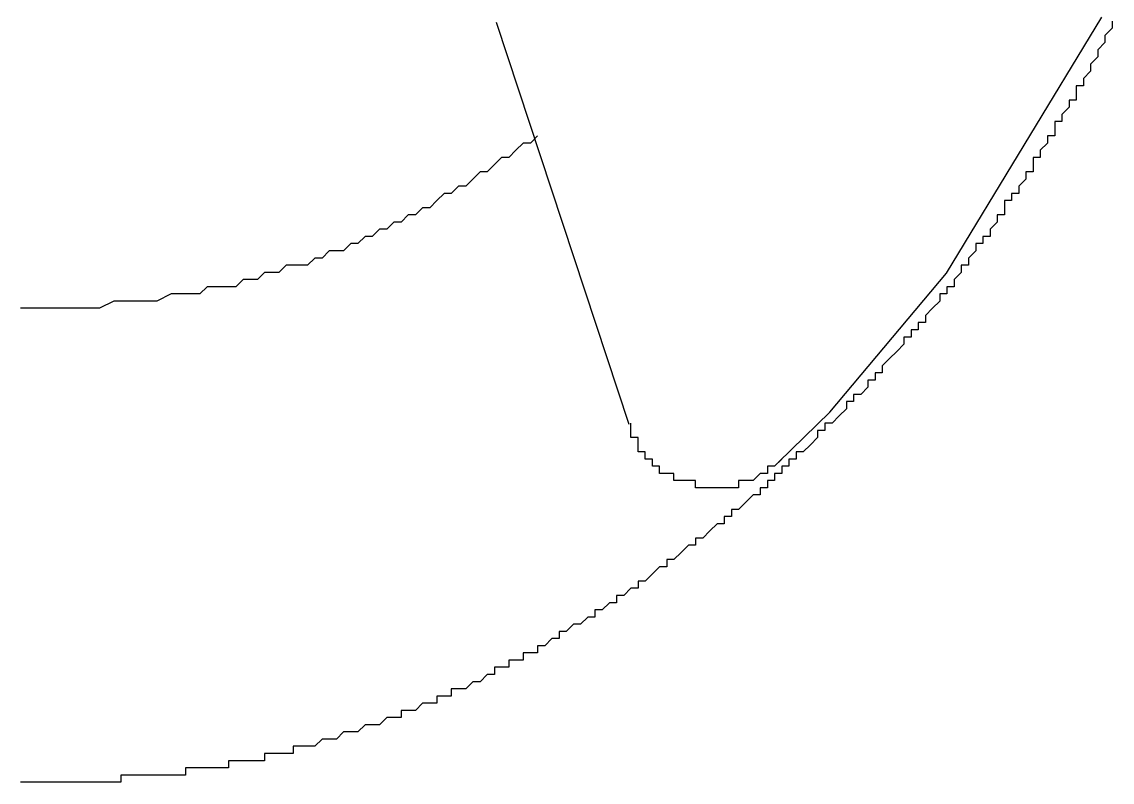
# Model space of a CAD drawing. Header units: inches. Extents: x -233729 to 737493, y -275239 to 196021.
# Drawn here: x 356633.3 to 356785.1, y -221943.6 to -221837.7 of the extents above; entities that cross this region are included whole.
import ezdxf

# ---------------------------------------------------------------- set-up
doc = ezdxf.new("R2010")
doc.units = ezdxf.units.IN
doc.header["$MEASUREMENT"] = 0
doc.layers.add('_FL_FAC_OFFICES', color=252, linetype='Continuous')
doc.layers.add('_FL_FAC_WALLS', color=252, linetype='Continuous')

# ---------------------------------------------------------------- blocks, each defined once
blk = doc.blocks.new('FL_Building')
at = {"layer": '_FL_FAC_OFFICES', "color": 0}
for p, q in [((2243662.12, -306152.22), (2243683.74, -306116.56)), ((2243617.94, -306173.3), (2243599.49, -306117.34)), ((2243645.88, -306171.6), (2243662.12, -306152.22)), ((2243638.73, -306178.54), (2243645.88, -306171.6))]:
    blk.add_line(p, q, dxfattribs=at)
for points in [[(2243685.18, -306117.12, 0), (2243685.18, -306118.12, 0), (2243685.18, -306118.12, 0), (2243684.18, -306119.12, 0), (2243684.18, -306120.12, 0), (2243684.18, -306120.12, 0), (2243683.18, -306121.12, 0), (2243683.18, -306121.12, 0), (2243683.18, -306122.12, 0), (2243683.18, -306122.12, 0), (2243682.18, -306123.12, 0), (2243682.18, -306124.12, 0), (2243682.18, -306124.12, 0), (2243681.18, -306125.12, 0), (2243681.18, -306125.12, 0), (2243681.18, -306126.12, 0), (2243680.18, -306126.12, 0), (2243680.18, -306127.12, 0), (2243680.18, -306128.12, 0), (2243679.18, -306128.12, 0), (2243679.18, -306129.12, 0), (2243679.18, -306129.12, 0), (2243678.18, -306130.12, 0), (2243678.18, -306130.12, 0), (2243678.18, -306131.12, 0), (2243677.18, -306131.12, 0), (2243677.18, -306132.12, 0), (2243677.18, -306133.12, 0), (2243676.18, -306133.12, 0), (2243676.18, -306134.12, 0), (2243676.18, -306134.12, 0), (2243675.18, -306135.12, 0), (2243675.18, -306135.12, 0), (2243675.18, -306136.12, 0), (2243674.18, -306136.12, 0), (2243674.18, -306137.12, 0), (2243674.18, -306138.12, 0), (2243673.18, -306138.12, 0), (2243673.18, -306139.12, 0), (2243673.18, -306139.12, 0), (2243672.18, -306140.12, 0), (2243672.18, -306140.12, 0), (2243672.18, -306141.12, 0), (2243671.18, -306141.12, 0), (2243671.18, -306142.12, 0), (2243670.18, -306142.12, 0), (2243670.18, -306143.12, 0), (2243670.18, -306144.12, 0), (2243669.18, -306144.12, 0), (2243669.18, -306145.12, 0), (2243669.18, -306145.12, 0), (2243668.18, -306146.12, 0), (2243668.18, -306146.12, 0), (2243668.18, -306147.12, 0), (2243667.18, -306147.12, 0), (2243667.18, -306148.12, 0), (2243666.18, -306148.12, 0), (2243666.18, -306149.12, 0), (2243666.18, -306149.12, 0), (2243665.18, -306150.12, 0), (2243665.18, -306150.12, 0), (2243665.18, -306151.12, 0), (2243664.18, -306151.12, 0), (2243664.18, -306152.12, 0), (2243663.18, -306153.12, 0), (2243663.18, -306153.12, 0), (2243663.18, -306154.12, 0), (2243662.18, -306154.12, 0)], [(2243685.18, -306117.12, 0), (2243685.18, -306118.12, 0), (2243685.18, -306118.12, 0), (2243684.18, -306119.12, 0), (2243684.18, -306120.12, 0), (2243684.18, -306120.12, 0), (2243683.18, -306121.12, 0), (2243683.18, -306121.12, 0), (2243683.18, -306122.12, 0), (2243683.18, -306122.12, 0), (2243682.18, -306123.12, 0), (2243682.18, -306124.12, 0), (2243682.18, -306124.12, 0), (2243681.18, -306125.12, 0), (2243681.18, -306125.12, 0), (2243681.18, -306126.12, 0), (2243680.18, -306126.12, 0), (2243680.18, -306127.12, 0), (2243680.18, -306128.12, 0), (2243679.18, -306128.12, 0), (2243679.18, -306129.12, 0), (2243679.18, -306129.12, 0), (2243678.18, -306130.12, 0), (2243678.18, -306130.12, 0), (2243678.18, -306131.12, 0), (2243677.18, -306131.12, 0), (2243677.18, -306132.12, 0), (2243677.18, -306133.12, 0), (2243676.18, -306133.12, 0), (2243676.18, -306134.12, 0), (2243676.18, -306134.12, 0), (2243675.18, -306135.12, 0), (2243675.18, -306135.12, 0), (2243675.18, -306136.12, 0), (2243674.18, -306136.12, 0), (2243674.18, -306137.12, 0), (2243674.18, -306138.12, 0), (2243673.18, -306138.12, 0), (2243673.18, -306139.12, 0), (2243673.18, -306139.12, 0), (2243672.18, -306140.12, 0), (2243672.18, -306140.12, 0), (2243672.18, -306141.12, 0), (2243671.18, -306141.12, 0), (2243671.18, -306142.12, 0), (2243670.18, -306142.12, 0), (2243670.18, -306143.12, 0), (2243670.18, -306144.12, 0), (2243669.18, -306144.12, 0), (2243669.18, -306145.12, 0), (2243669.18, -306145.12, 0), (2243668.18, -306146.12, 0), (2243668.18, -306146.12, 0), (2243668.18, -306147.12, 0), (2243667.18, -306147.12, 0), (2243667.18, -306148.12, 0), (2243666.18, -306148.12, 0), (2243666.18, -306149.12, 0), (2243666.18, -306149.12, 0), (2243665.18, -306150.12, 0), (2243665.18, -306150.12, 0), (2243665.18, -306151.12, 0), (2243664.18, -306151.12, 0), (2243664.18, -306152.12, 0), (2243663.18, -306153.12, 0), (2243663.18, -306153.12, 0), (2243663.18, -306154.12, 0), (2243662.18, -306154.12, 0)], [(2243605.18, -306133.12, 0), (2243604.18, -306134.12, 0), (2243603.18, -306134.12, 0), (2243602.18, -306135.12, 0), (2243601.18, -306136.12, 0), (2243600.18, -306136.12, 0), (2243599.18, -306137.12, 0), (2243598.18, -306138.12, 0), (2243597.18, -306138.12, 0), (2243596.18, -306139.12, 0), (2243595.18, -306140.12, 0), (2243594.18, -306140.12, 0), (2243593.18, -306141.12, 0), (2243592.18, -306141.12, 0), (2243591.18, -306142.12, 0), (2243590.18, -306143.12, 0), (2243589.18, -306143.12, 0), (2243588.18, -306144.12, 0), (2243587.18, -306144.12, 0), (2243586.18, -306145.12, 0), (2243585.18, -306145.12, 0), (2243584.18, -306146.12, 0), (2243583.18, -306146.12, 0), (2243582.18, -306147.12, 0), (2243581.18, -306147.12, 0), (2243580.18, -306148.12, 0), (2243579.18, -306148.12, 0), (2243578.18, -306149.12, 0), (2243577.18, -306149.12, 0), (2243576.18, -306149.12, 0), (2243575.18, -306150.12, 0), (2243574.18, -306150.12, 0), (2243573.18, -306151.12, 0), (2243571.18, -306151.12, 0), (2243570.18, -306151.12, 0), (2243569.18, -306152.12, 0), (2243568.18, -306152.12, 0), (2243567.18, -306152.12, 0), (2243566.18, -306153.12, 0), (2243565.18, -306153.12, 0), (2243564.18, -306153.12, 0), (2243563.18, -306154.12, 0), (2243561.18, -306154.12, 0), (2243560.18, -306154.12, 0), (2243559.18, -306154.12, 0), (2243558.18, -306155.12, 0), (2243557.18, -306155.12, 0), (2243556.18, -306155.12, 0), (2243555.18, -306155.12, 0), (2243554.18, -306155.12, 0), (2243552.18, -306156.12, 0), (2243551.18, -306156.12, 0), (2243550.18, -306156.12, 0), (2243549.18, -306156.12, 0), (2243548.18, -306156.12, 0), (2243547.18, -306156.12, 0), (2243546.18, -306156.12, 0), (2243544.18, -306157.12, 0), (2243543.18, -306157.12, 0), (2243542.18, -306157.12, 0), (2243541.18, -306157.12, 0), (2243540.18, -306157.12, 0), (2243539.18, -306157.12, 0), (2243538.18, -306157.12, 0), (2243536.18, -306157.12, 0), (2243535.18, -306157.12, 0), (2243534.18, -306157.12, 0), (2243533.18, -306157.12, 0)], [(2243662.18, -306154.12, 0), (2243662.18, -306155.12, 0), (2243661.18, -306155.12, 0), (2243661.18, -306156.12, 0), (2243661.18, -306156.12, 0), (2243660.18, -306157.12, 0), (2243660.18, -306157.12, 0), (2243659.18, -306158.12, 0), (2243659.18, -306158.12, 0), (2243659.18, -306159.12, 0), (2243658.18, -306159.12, 0), (2243658.18, -306160.12, 0), (2243658.18, -306160.12, 0), (2243657.18, -306160.12, 0), (2243657.18, -306161.12, 0), (2243656.18, -306161.12, 0), (2243656.18, -306162.12, 0), (2243656.18, -306162.12, 0), (2243655.18, -306163.12, 0), (2243655.18, -306163.12, 0), (2243654.18, -306164.12, 0), (2243654.18, -306164.12, 0), (2243653.18, -306165.12, 0), (2243653.18, -306165.12, 0), (2243653.18, -306166.12, 0), (2243652.18, -306166.12, 0), (2243652.18, -306167.12, 0), (2243651.18, -306167.12, 0), (2243651.18, -306168.12, 0), (2243651.18, -306168.12, 0), (2243650.18, -306169.12, 0), (2243650.18, -306169.12, 0), (2243649.18, -306169.12, 0), (2243649.18, -306170.12, 0), (2243648.18, -306170.12, 0), (2243648.18, -306171.12, 0), (2243648.18, -306171.12, 0), (2243647.18, -306172.12, 0), (2243647.18, -306172.12, 0), (2243646.18, -306173.12, 0), (2243646.18, -306173.12, 0), (2243645.18, -306173.12, 0), (2243645.18, -306174.12, 0), (2243644.18, -306174.12, 0), (2243644.18, -306175.12, 0), (2243644.18, -306175.12, 0), (2243643.18, -306176.12, 0), (2243643.18, -306176.12, 0), (2243642.18, -306177.12, 0), (2243642.18, -306177.12, 0), (2243641.18, -306177.12, 0), (2243641.18, -306178.12, 0), (2243640.18, -306178.12, 0), (2243640.18, -306179.12, 0), (2243639.18, -306179.12, 0), (2243639.18, -306180.12, 0), (2243639.18, -306180.12, 0), (2243638.18, -306180.12, 0), (2243638.18, -306181.12, 0), (2243637.18, -306181.12, 0), (2243637.18, -306182.12, 0), (2243636.18, -306182.12, 0), (2243636.18, -306183.12, 0), (2243635.18, -306183.12, 0), (2243635.18, -306183.12, 0), (2243634.18, -306184.12, 0), (2243634.18, -306184.12, 0), (2243633.18, -306185.12, 0), (2243633.18, -306185.12, 0), (2243632.18, -306185.12, 0), (2243632.18, -306186.12, 0), (2243631.18, -306186.12, 0), (2243631.18, -306187.12, 0), (2243630.18, -306187.12, 0), (2243630.18, -306187.12, 0), (2243629.18, -306188.12, 0), (2243629.18, -306188.12, 0), (2243628.18, -306189.12, 0), (2243628.18, -306189.12, 0), (2243627.18, -306189.12, 0), (2243627.18, -306190.12, 0), (2243626.18, -306190.12, 0), (2243626.18, -306190.12, 0), (2243625.18, -306191.12, 0), (2243625.18, -306191.12, 0), (2243624.18, -306192.12, 0), (2243624.18, -306192.12, 0), (2243623.18, -306192.12, 0), (2243623.18, -306193.12, 0), (2243622.18, -306193.12, 0), (2243622.18, -306193.12, 0), (2243621.18, -306194.12, 0), (2243621.18, -306194.12, 0), (2243620.18, -306195.12, 0), (2243620.18, -306195.12, 0), (2243619.18, -306195.12, 0), (2243619.18, -306196.12, 0), (2243618.18, -306196.12, 0), (2243618.18, -306196.12, 0), (2243617.18, -306197.12, 0), (2243617.18, -306197.12, 0), (2243616.18, -306197.12, 0), (2243616.18, -306198.12, 0), (2243615.18, -306198.12, 0), (2243615.18, -306198.12, 0), (2243614.18, -306199.12, 0), (2243614.18, -306199.12, 0), (2243613.18, -306199.12, 0), (2243613.18, -306200.12, 0), (2243612.18, -306200.12, 0), (2243612.18, -306200.12, 0), (2243611.18, -306201.12, 0), (2243610.18, -306201.12, 0), (2243610.18, -306201.12, 0), (2243609.18, -306202.12, 0), (2243609.18, -306202.12, 0), (2243608.18, -306202.12, 0), (2243608.18, -306203.12, 0), (2243607.18, -306203.12, 0), (2243607.18, -306203.12, 0), (2243606.18, -306204.12, 0), (2243606.18, -306204.12, 0), (2243605.18, -306204.12, 0), (2243605.18, -306205.12, 0), (2243604.18, -306205.12, 0), (2243603.18, -306205.12, 0), (2243603.18, -306206.12, 0), (2243602.18, -306206.12, 0), (2243602.18, -306206.12, 0)], [(2243662.18, -306154.12, 0), (2243662.18, -306155.12, 0), (2243661.18, -306155.12, 0), (2243661.18, -306156.12, 0), (2243661.18, -306156.12, 0), (2243660.18, -306157.12, 0), (2243660.18, -306157.12, 0), (2243659.18, -306158.12, 0), (2243659.18, -306158.12, 0), (2243659.18, -306159.12, 0), (2243658.18, -306159.12, 0), (2243658.18, -306160.12, 0), (2243658.18, -306160.12, 0), (2243657.18, -306160.12, 0), (2243657.18, -306161.12, 0), (2243656.18, -306161.12, 0), (2243656.18, -306162.12, 0), (2243656.18, -306162.12, 0), (2243655.18, -306163.12, 0), (2243655.18, -306163.12, 0), (2243654.18, -306164.12, 0), (2243654.18, -306164.12, 0), (2243653.18, -306165.12, 0), (2243653.18, -306165.12, 0), (2243653.18, -306166.12, 0), (2243652.18, -306166.12, 0), (2243652.18, -306167.12, 0), (2243651.18, -306167.12, 0), (2243651.18, -306168.12, 0), (2243651.18, -306168.12, 0), (2243650.18, -306169.12, 0), (2243650.18, -306169.12, 0), (2243649.18, -306169.12, 0), (2243649.18, -306170.12, 0), (2243648.18, -306170.12, 0), (2243648.18, -306171.12, 0), (2243648.18, -306171.12, 0), (2243647.18, -306172.12, 0), (2243647.18, -306172.12, 0), (2243646.18, -306173.12, 0), (2243646.18, -306173.12, 0), (2243645.18, -306173.12, 0), (2243645.18, -306174.12, 0), (2243644.18, -306174.12, 0), (2243644.18, -306175.12, 0), (2243644.18, -306175.12, 0), (2243643.18, -306176.12, 0), (2243643.18, -306176.12, 0), (2243642.18, -306177.12, 0), (2243642.18, -306177.12, 0), (2243641.18, -306177.12, 0), (2243641.18, -306178.12, 0), (2243640.18, -306178.12, 0), (2243640.18, -306179.12, 0), (2243639.18, -306179.12, 0), (2243639.18, -306180.12, 0), (2243639.18, -306180.12, 0), (2243638.18, -306180.12, 0), (2243638.18, -306181.12, 0), (2243637.18, -306181.12, 0), (2243637.18, -306182.12, 0), (2243636.18, -306182.12, 0), (2243636.18, -306183.12, 0), (2243635.18, -306183.12, 0), (2243635.18, -306183.12, 0), (2243634.18, -306184.12, 0), (2243634.18, -306184.12, 0), (2243633.18, -306185.12, 0), (2243633.18, -306185.12, 0), (2243632.18, -306185.12, 0), (2243632.18, -306186.12, 0), (2243631.18, -306186.12, 0), (2243631.18, -306187.12, 0), (2243630.18, -306187.12, 0), (2243630.18, -306187.12, 0), (2243629.18, -306188.12, 0), (2243629.18, -306188.12, 0), (2243628.18, -306189.12, 0), (2243628.18, -306189.12, 0), (2243627.18, -306189.12, 0), (2243627.18, -306190.12, 0), (2243626.18, -306190.12, 0), (2243626.18, -306190.12, 0), (2243625.18, -306191.12, 0), (2243625.18, -306191.12, 0), (2243624.18, -306192.12, 0), (2243624.18, -306192.12, 0), (2243623.18, -306192.12, 0), (2243623.18, -306193.12, 0), (2243622.18, -306193.12, 0), (2243622.18, -306193.12, 0), (2243621.18, -306194.12, 0), (2243621.18, -306194.12, 0), (2243620.18, -306195.12, 0), (2243620.18, -306195.12, 0), (2243619.18, -306195.12, 0), (2243619.18, -306196.12, 0), (2243618.18, -306196.12, 0), (2243618.18, -306196.12, 0), (2243617.18, -306197.12, 0), (2243617.18, -306197.12, 0), (2243616.18, -306197.12, 0), (2243616.18, -306198.12, 0), (2243615.18, -306198.12, 0), (2243615.18, -306198.12, 0), (2243614.18, -306199.12, 0), (2243614.18, -306199.12, 0), (2243613.18, -306199.12, 0), (2243613.18, -306200.12, 0), (2243612.18, -306200.12, 0), (2243612.18, -306200.12, 0), (2243611.18, -306201.12, 0), (2243610.18, -306201.12, 0), (2243610.18, -306201.12, 0), (2243609.18, -306202.12, 0), (2243609.18, -306202.12, 0), (2243608.18, -306202.12, 0), (2243608.18, -306203.12, 0), (2243607.18, -306203.12, 0), (2243607.18, -306203.12, 0), (2243606.18, -306204.12, 0), (2243606.18, -306204.12, 0), (2243605.18, -306204.12, 0), (2243605.18, -306205.12, 0), (2243604.18, -306205.12, 0), (2243603.18, -306205.12, 0), (2243603.18, -306206.12, 0), (2243602.18, -306206.12, 0), (2243602.18, -306206.12, 0)], [(2243639.18, -306178.12, 0), (2243638.18, -306179.12, 0), (2243638.18, -306179.12, 0), (2243638.18, -306179.12, 0), (2243638.18, -306179.12, 0), (2243638.18, -306179.12, 0), (2243638.18, -306179.12, 0), (2243637.18, -306179.12, 0), (2243637.18, -306179.12, 0), (2243637.18, -306180.12, 0), (2243637.18, -306180.12, 0), (2243637.18, -306180.12, 0), (2243637.18, -306180.12, 0), (2243636.18, -306180.12, 0), (2243636.18, -306180.12, 0), (2243636.18, -306180.12, 0), (2243636.18, -306180.12, 0), (2243636.18, -306180.12, 0), (2243636.18, -306180.12, 0), (2243635.18, -306181.12, 0), (2243635.18, -306181.12, 0), (2243635.18, -306181.12, 0), (2243635.18, -306181.12, 0), (2243635.18, -306181.12, 0), (2243635.18, -306181.12, 0), (2243634.18, -306181.12, 0), (2243634.18, -306181.12, 0), (2243634.18, -306181.12, 0), (2243634.18, -306181.12, 0), (2243634.18, -306181.12, 0), (2243633.18, -306181.12, 0), (2243633.18, -306181.12, 0), (2243633.18, -306181.12, 0), (2243633.18, -306182.12, 0), (2243633.18, -306182.12, 0), (2243632.18, -306182.12, 0), (2243632.18, -306182.12, 0), (2243632.18, -306182.12, 0), (2243632.18, -306182.12, 0), (2243632.18, -306182.12, 0), (2243631.18, -306182.12, 0), (2243631.18, -306182.12, 0), (2243631.18, -306182.12, 0), (2243631.18, -306182.12, 0), (2243631.18, -306182.12, 0), (2243630.18, -306182.12, 0), (2243630.18, -306182.12, 0), (2243630.18, -306182.12, 0), (2243630.18, -306182.12, 0), (2243630.18, -306182.12, 0), (2243629.18, -306182.12, 0), (2243629.18, -306182.12, 0), (2243629.18, -306182.12, 0), (2243629.18, -306182.12, 0), (2243629.18, -306182.12, 0), (2243628.18, -306182.12, 0), (2243628.18, -306182.12, 0), (2243628.18, -306182.12, 0), (2243628.18, -306182.12, 0), (2243628.18, -306182.12, 0), (2243627.18, -306182.12, 0), (2243627.18, -306182.12, 0), (2243627.18, -306182.12, 0), (2243627.18, -306182.12, 0), (2243627.18, -306182.12, 0), (2243627.18, -306181.12, 0), (2243626.18, -306181.12, 0), (2243626.18, -306181.12, 0), (2243626.18, -306181.12, 0), (2243626.18, -306181.12, 0), (2243626.18, -306181.12, 0), (2243625.18, -306181.12, 0), (2243625.18, -306181.12, 0), (2243625.18, -306181.12, 0), (2243625.18, -306181.12, 0), (2243625.18, -306181.12, 0), (2243624.18, -306181.12, 0), (2243624.18, -306181.12, 0), (2243624.18, -306181.12, 0), (2243624.18, -306180.12, 0), (2243624.18, -306180.12, 0), (2243624.18, -306180.12, 0), (2243623.18, -306180.12, 0), (2243623.18, -306180.12, 0), (2243623.18, -306180.12, 0), (2243623.18, -306180.12, 0), (2243623.18, -306180.12, 0), (2243623.18, -306180.12, 0), (2243622.18, -306180.12, 0), (2243622.18, -306179.12, 0), (2243622.18, -306179.12, 0), (2243622.18, -306179.12, 0), (2243622.18, -306179.12, 0), (2243622.18, -306179.12, 0), (2243621.18, -306179.12, 0), (2243621.18, -306179.12, 0), (2243621.18, -306178.12, 0), (2243621.18, -306178.12, 0), (2243621.18, -306178.12, 0), (2243621.18, -306178.12, 0), (2243621.18, -306178.12, 0), (2243620.18, -306178.12, 0), (2243620.18, -306178.12, 0), (2243620.18, -306177.12, 0), (2243620.18, -306177.12, 0), (2243620.18, -306177.12, 0), (2243620.18, -306177.12, 0), (2243620.18, -306177.12, 0), (2243620.18, -306177.12, 0), (2243619.18, -306177.12, 0), (2243619.18, -306176.12, 0), (2243619.18, -306176.12, 0), (2243619.18, -306176.12, 0), (2243619.18, -306176.12, 0), (2243619.18, -306176.12, 0), (2243619.18, -306176.12, 0), (2243619.18, -306175.12, 0), (2243619.18, -306175.12, 0), (2243619.18, -306175.12, 0), (2243618.18, -306175.12, 0), (2243618.18, -306175.12, 0), (2243618.18, -306174.12, 0), (2243618.18, -306174.12, 0), (2243618.18, -306174.12, 0), (2243618.18, -306174.12, 0), (2243618.18, -306174.12, 0), (2243618.18, -306174.12, 0), (2243618.18, -306173.12, 0), (2243618.18, -306173.12, 0)], [(2243536.18, -306223.12, 0), (2243536.18, -306223.12, 0), (2243535.18, -306223.12, 0), (2243535.18, -306223.12, 0), (2243534.18, -306223.12, 0), (2243534.18, -306223.12, 0), (2243533.18, -306223.12, 0)], [(2243602.18, -306206.12, 0), (2243601.18, -306206.12, 0), (2243601.18, -306207.12, 0), (2243600.18, -306207.12, 0), (2243600.18, -306207.12, 0), (2243599.18, -306207.12, 0), (2243599.18, -306208.12, 0), (2243599.18, -306208.12, 0), (2243598.18, -306208.12, 0), (2243598.18, -306208.12, 0), (2243597.18, -306209.12, 0), (2243597.18, -306209.12, 0), (2243596.18, -306209.12, 0), (2243596.18, -306209.12, 0), (2243595.18, -306210.12, 0), (2243595.18, -306210.12, 0), (2243594.18, -306210.12, 0), (2243594.18, -306210.12, 0), (2243593.18, -306210.12, 0), (2243593.18, -306211.12, 0), (2243592.18, -306211.12, 0), (2243592.18, -306211.12, 0), (2243591.18, -306211.12, 0), (2243591.18, -306212.12, 0), (2243590.18, -306212.12, 0), (2243590.18, -306212.12, 0), (2243589.18, -306212.12, 0), (2243589.18, -306212.12, 0), (2243588.18, -306213.12, 0), (2243588.18, -306213.12, 0), (2243587.18, -306213.12, 0), (2243587.18, -306213.12, 0), (2243586.18, -306213.12, 0), (2243586.18, -306214.12, 0), (2243585.18, -306214.12, 0), (2243585.18, -306214.12, 0), (2243584.18, -306214.12, 0), (2243584.18, -306214.12, 0), (2243583.18, -306215.12, 0), (2243583.18, -306215.12, 0), (2243582.18, -306215.12, 0), (2243582.18, -306215.12, 0), (2243581.18, -306215.12, 0), (2243581.18, -306215.12, 0), (2243580.18, -306216.12, 0), (2243580.18, -306216.12, 0), (2243579.18, -306216.12, 0), (2243579.18, -306216.12, 0), (2243578.18, -306216.12, 0), (2243578.18, -306216.12, 0), (2243577.18, -306217.12, 0), (2243577.18, -306217.12, 0), (2243576.18, -306217.12, 0), (2243576.18, -306217.12, 0), (2243575.18, -306217.12, 0), (2243575.18, -306217.12, 0), (2243574.18, -306218.12, 0), (2243574.18, -306218.12, 0), (2243573.18, -306218.12, 0), (2243573.18, -306218.12, 0), (2243572.18, -306218.12, 0), (2243572.18, -306218.12, 0), (2243571.18, -306218.12, 0), (2243571.18, -306219.12, 0), (2243570.18, -306219.12, 0), (2243570.18, -306219.12, 0), (2243569.18, -306219.12, 0), (2243569.18, -306219.12, 0), (2243568.18, -306219.12, 0), (2243568.18, -306219.12, 0), (2243567.18, -306219.12, 0), (2243567.18, -306220.12, 0), (2243566.18, -306220.12, 0), (2243566.18, -306220.12, 0), (2243565.18, -306220.12, 0), (2243564.18, -306220.12, 0), (2243564.18, -306220.12, 0), (2243563.18, -306220.12, 0), (2243563.18, -306220.12, 0), (2243562.18, -306220.12, 0), (2243562.18, -306221.12, 0), (2243561.18, -306221.12, 0), (2243561.18, -306221.12, 0), (2243560.18, -306221.12, 0), (2243560.18, -306221.12, 0), (2243559.18, -306221.12, 0), (2243559.18, -306221.12, 0), (2243558.18, -306221.12, 0), (2243558.18, -306221.12, 0), (2243557.18, -306221.12, 0), (2243557.18, -306221.12, 0), (2243556.18, -306221.12, 0), (2243556.18, -306222.12, 0), (2243555.18, -306222.12, 0), (2243555.18, -306222.12, 0), (2243554.18, -306222.12, 0), (2243553.18, -306222.12, 0), (2243553.18, -306222.12, 0), (2243552.18, -306222.12, 0), (2243552.18, -306222.12, 0), (2243551.18, -306222.12, 0), (2243551.18, -306222.12, 0), (2243550.18, -306222.12, 0), (2243550.18, -306222.12, 0), (2243549.18, -306222.12, 0), (2243549.18, -306222.12, 0), (2243548.18, -306222.12, 0), (2243548.18, -306222.12, 0), (2243547.18, -306222.12, 0), (2243547.18, -306223.12, 0), (2243546.18, -306223.12, 0), (2243546.18, -306223.12, 0), (2243545.18, -306223.12, 0), (2243544.18, -306223.12, 0), (2243544.18, -306223.12, 0), (2243543.18, -306223.12, 0), (2243543.18, -306223.12, 0), (2243542.18, -306223.12, 0), (2243542.18, -306223.12, 0), (2243541.18, -306223.12, 0), (2243541.18, -306223.12, 0), (2243540.18, -306223.12, 0), (2243540.18, -306223.12, 0), (2243539.18, -306223.12, 0), (2243539.18, -306223.12, 0), (2243538.18, -306223.12, 0), (2243538.18, -306223.12, 0), (2243537.18, -306223.12, 0), (2243536.18, -306223.12, 0)], [(2243602.18, -306206.12, 0), (2243601.18, -306206.12, 0), (2243601.18, -306207.12, 0), (2243600.18, -306207.12, 0), (2243600.18, -306207.12, 0), (2243599.18, -306207.12, 0), (2243599.18, -306208.12, 0), (2243599.18, -306208.12, 0), (2243598.18, -306208.12, 0), (2243598.18, -306208.12, 0), (2243597.18, -306209.12, 0), (2243597.18, -306209.12, 0), (2243596.18, -306209.12, 0), (2243596.18, -306209.12, 0), (2243595.18, -306210.12, 0), (2243595.18, -306210.12, 0), (2243594.18, -306210.12, 0), (2243594.18, -306210.12, 0), (2243593.18, -306210.12, 0), (2243593.18, -306211.12, 0), (2243592.18, -306211.12, 0), (2243592.18, -306211.12, 0), (2243591.18, -306211.12, 0), (2243591.18, -306212.12, 0), (2243590.18, -306212.12, 0), (2243590.18, -306212.12, 0), (2243589.18, -306212.12, 0), (2243589.18, -306212.12, 0), (2243588.18, -306213.12, 0), (2243588.18, -306213.12, 0), (2243587.18, -306213.12, 0), (2243587.18, -306213.12, 0), (2243586.18, -306213.12, 0), (2243586.18, -306214.12, 0), (2243585.18, -306214.12, 0), (2243585.18, -306214.12, 0), (2243584.18, -306214.12, 0), (2243584.18, -306214.12, 0), (2243583.18, -306215.12, 0), (2243583.18, -306215.12, 0), (2243582.18, -306215.12, 0), (2243582.18, -306215.12, 0), (2243581.18, -306215.12, 0), (2243581.18, -306215.12, 0), (2243580.18, -306216.12, 0), (2243580.18, -306216.12, 0), (2243579.18, -306216.12, 0), (2243579.18, -306216.12, 0), (2243578.18, -306216.12, 0), (2243578.18, -306216.12, 0), (2243577.18, -306217.12, 0), (2243577.18, -306217.12, 0), (2243576.18, -306217.12, 0), (2243576.18, -306217.12, 0), (2243575.18, -306217.12, 0), (2243575.18, -306217.12, 0), (2243574.18, -306218.12, 0), (2243574.18, -306218.12, 0), (2243573.18, -306218.12, 0), (2243573.18, -306218.12, 0), (2243572.18, -306218.12, 0), (2243572.18, -306218.12, 0), (2243571.18, -306218.12, 0), (2243571.18, -306219.12, 0), (2243570.18, -306219.12, 0), (2243570.18, -306219.12, 0), (2243569.18, -306219.12, 0), (2243569.18, -306219.12, 0), (2243568.18, -306219.12, 0), (2243568.18, -306219.12, 0), (2243567.18, -306219.12, 0), (2243567.18, -306220.12, 0), (2243566.18, -306220.12, 0), (2243566.18, -306220.12, 0), (2243565.18, -306220.12, 0), (2243564.18, -306220.12, 0), (2243564.18, -306220.12, 0), (2243563.18, -306220.12, 0), (2243563.18, -306220.12, 0), (2243562.18, -306220.12, 0), (2243562.18, -306221.12, 0), (2243561.18, -306221.12, 0), (2243561.18, -306221.12, 0), (2243560.18, -306221.12, 0), (2243560.18, -306221.12, 0), (2243559.18, -306221.12, 0), (2243559.18, -306221.12, 0), (2243558.18, -306221.12, 0), (2243558.18, -306221.12, 0), (2243557.18, -306221.12, 0), (2243557.18, -306221.12, 0), (2243556.18, -306221.12, 0), (2243556.18, -306222.12, 0), (2243555.18, -306222.12, 0), (2243555.18, -306222.12, 0), (2243554.18, -306222.12, 0), (2243553.18, -306222.12, 0), (2243553.18, -306222.12, 0), (2243552.18, -306222.12, 0), (2243552.18, -306222.12, 0), (2243551.18, -306222.12, 0), (2243551.18, -306222.12, 0), (2243550.18, -306222.12, 0), (2243550.18, -306222.12, 0), (2243549.18, -306222.12, 0), (2243549.18, -306222.12, 0), (2243548.18, -306222.12, 0), (2243548.18, -306222.12, 0), (2243547.18, -306222.12, 0), (2243547.18, -306223.12, 0), (2243546.18, -306223.12, 0), (2243546.18, -306223.12, 0), (2243545.18, -306223.12, 0), (2243544.18, -306223.12, 0), (2243544.18, -306223.12, 0), (2243543.18, -306223.12, 0), (2243543.18, -306223.12, 0), (2243542.18, -306223.12, 0), (2243542.18, -306223.12, 0), (2243541.18, -306223.12, 0), (2243541.18, -306223.12, 0), (2243540.18, -306223.12, 0), (2243540.18, -306223.12, 0), (2243539.18, -306223.12, 0), (2243539.18, -306223.12, 0), (2243538.18, -306223.12, 0), (2243538.18, -306223.12, 0), (2243537.18, -306223.12, 0), (2243536.18, -306223.12, 0)]]:
    blk.add_polyline3d(points, dxfattribs=at)
blk = doc.blocks.new('A$C667968a6')
at = {"layer": '_FL_FAC_WALLS', "linetype": 'Continuous', "lineweight": -3}
blk.add_blockref('FL_Building', (-2249813.75, 156686.16), dxfattribs=at)

msp = doc.modelspace()

# ---------------------------------------------------------------- block references
msp.add_blockref('A$C667968a6', (362913.6874, -72406.61113, -162219.4368))

doc.saveas('drawing.dxf')
